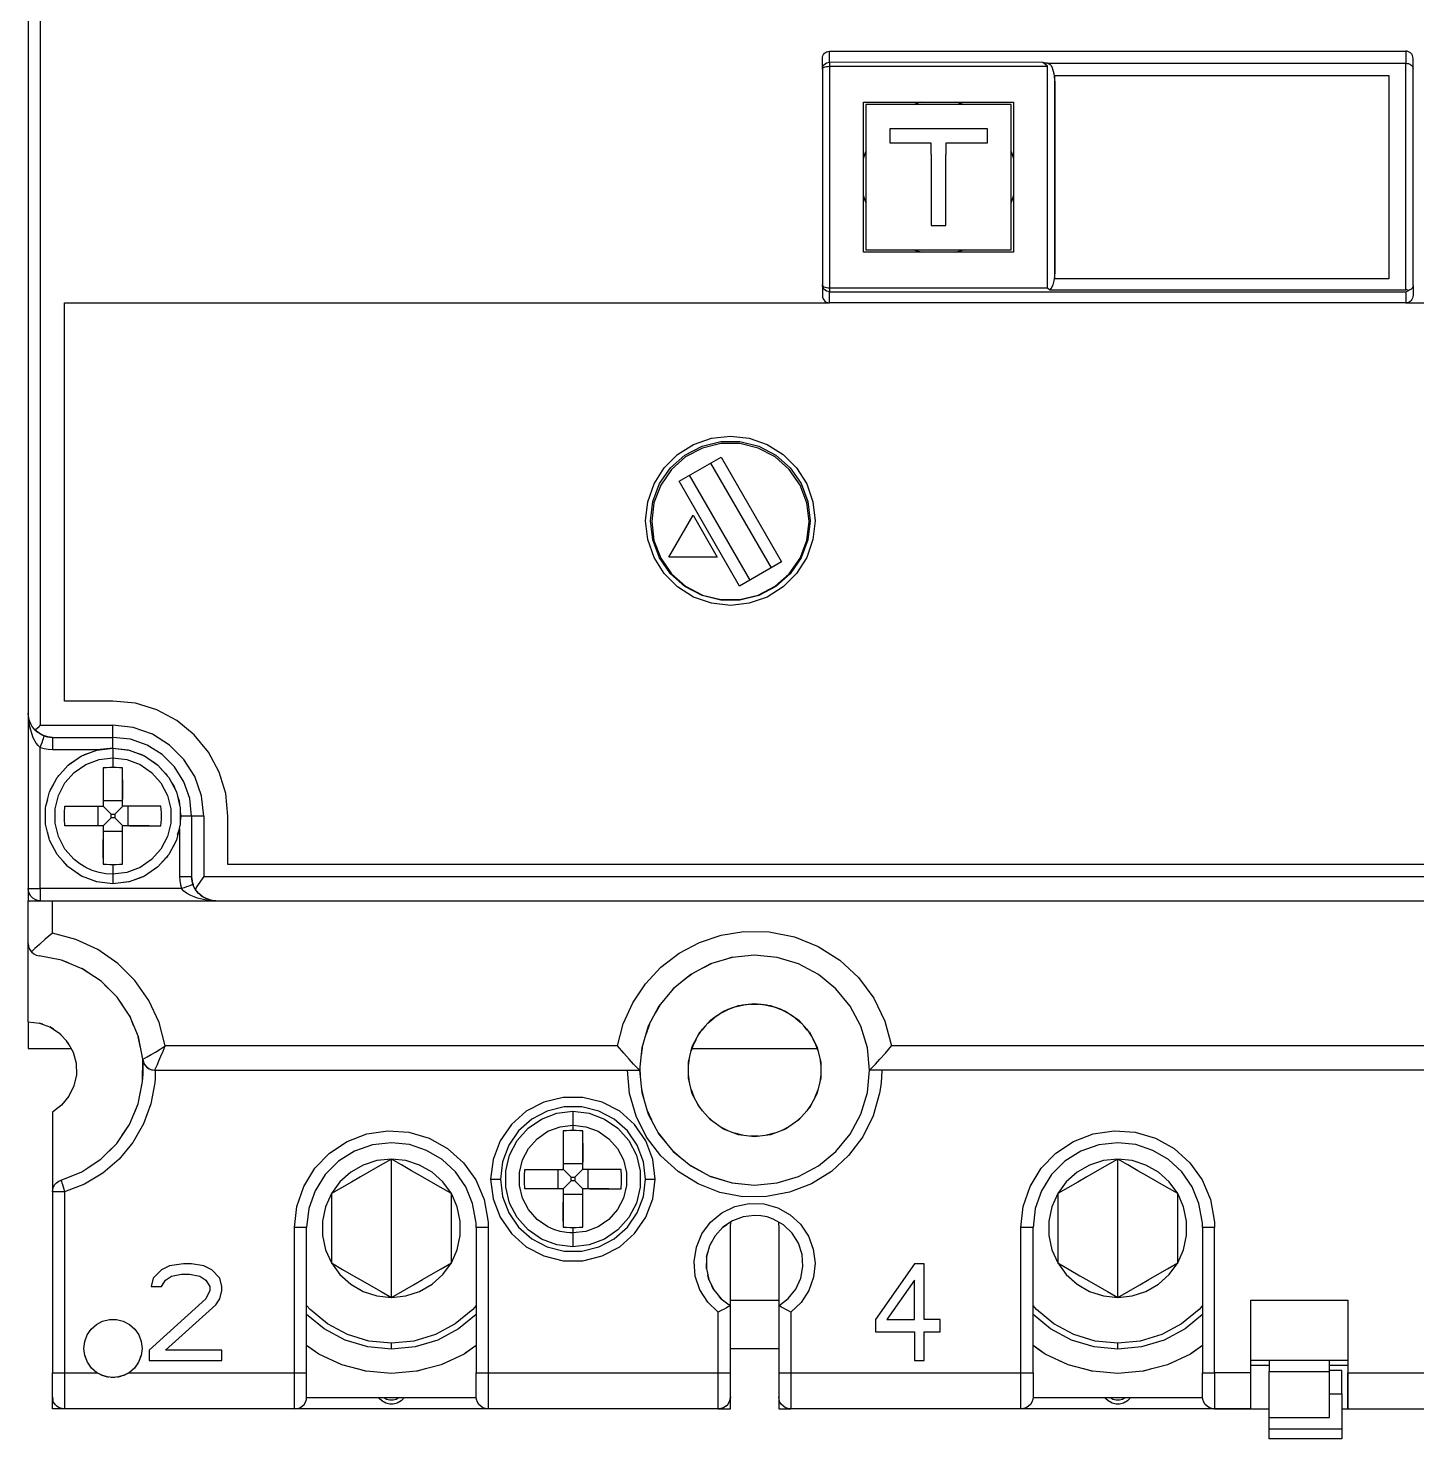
# Model space of a CAD drawing. Header units: millimetres. Extents: x 0 to 90, y 0 to 141.
# Drawn here: x 0 to 57.4, y 0 to 58.3 of the extents above; entities that cross this region are included whole.
import ezdxf

# ---------------------------------------------------------------- set-up
doc = ezdxf.new("R2010")
doc.units = ezdxf.units.MM

# ---------------------------------------------------------------- blocks, each defined once
blk = doc.blocks.new('CHINT_bcb3aa72183f55a4a0c427333044423c_FACE_0')
at = {"color": 141, "linetype": 'Continuous', "true_color": 0x40d9ff}
for p, q in [((32.8, 56.59), (32.8, 47.675)), ((33.1, 56.709), (42.1, 56.709)), ((42.1, 56.832), (56.9, 56.832)), ((57.2, 47.649), (57.2, 56.616)), ((42.4, 56.038), (42.4, 48.227)), ((36.546, 55.132), (36.831, 55.232)), ((36.903, 55.232), (36.66, 55.172)), ((38.54, 55.172), (38.297, 55.232)), ((38.369, 55.232), (38.654, 55.132)), ((34.5, 52.901), (34.6, 53.187)), ((34.6, 53.18), (34.571, 53.104)), ((37.3, 53.067), (37.3, 50.796)), ((37.9, 50.796), (37.9, 53.067)), ((40.6, 53.187), (40.7, 52.901)), ((40.629, 53.104), (40.6, 53.18)), ((34.6, 51.078), (34.5, 51.364)), ((40.7, 51.364), (40.6, 51.078)), ((34.571, 51.16), (34.6, 51.084)), ((40.6, 51.084), (40.629, 51.16)), ((36.831, 49.032), (36.546, 49.132)), ((36.66, 49.092), (36.903, 49.032)), ((38.297, 49.032), (38.54, 49.092)), ((38.654, 49.132), (38.369, 49.032)), ((28.183, 40.313), (30.683, 35.983)), ((29.817, 35.483), (27.317, 39.813)), ((0.641, 29.05), (0.667, 29.039)), ((1, 28.982), (3.5, 28.982)), ((1, 28.482), (2.973, 28.482)), ((2.973, 28.482), (2.904, 28.46)), ((3.5, 28.532), (2.973, 28.482)), ((3.9, 27.228), (3.9, 26.429)), ((3.9, 26.361), (3.1, 26.361)), ((2.872, 26.132), (2.872, 25.332)), ((4.128, 25.332), (4.128, 26.132)), ((6.75, 25.732), (6.75, 23.232)), ((3.1, 25.104), (3.9, 25.104)), ((4.995, 25.332), (4.197, 25.332)), ((6.171, 24.953), (6.25, 25.206)), ((6.25, 25.206), (6.261, 25.318)), ((6.25, 25.206), (6.25, 23.232)), ((3.1, 23.987), (3.1, 24.763)), ((2, 23.39), (2, 23.39)), ((6.807, 22.899), (6.816, 22.878)), ((1, 20.895), (1, 22.232)), ((29.089, 19.893), (28.797, 19.807)), ((1.657, 19.662), (1.369, 19.781)), ((2.544, 19.217), (2.233, 19.425)), ((28.213, 19.63), (27.888, 19.463)), ((3.294, 18.623), (3.01, 18.906)), ((27.403, 19.204), (27.095, 18.964)), ((3.902, 17.901), (3.671, 18.246)), ((26.69, 18.631), (26.424, 18.326)), ((26.101, 17.933), (25.892, 17.575)), ((28.488, 17.506), (28.292, 17.366)), ((28.585, 17.573), (28.878, 17.726)), ((29.125, 17.82), (28.859, 17.717)), ((29.186, 17.843), (29.507, 17.922)), ((29.839, 17.962), (29.495, 17.92)), ((29.835, 17.962), (30.165, 17.962)), ((30.505, 17.92), (30.161, 17.962)), ((30.493, 17.922), (30.814, 17.843)), ((31.141, 17.717), (30.875, 17.82)), ((31.122, 17.726), (31.415, 17.573)), ((31.708, 17.366), (31.512, 17.506)), ((0.598, 17.129), (0.455, 17.178)), ((1.04, 16.926), (0.886, 17.022)), ((4.353, 17.077), (4.19, 17.469)), ((25.656, 17.134), (25.517, 16.738)), ((27.659, 16.647), (27.847, 16.919)), ((27.97, 17.058), (27.826, 16.888)), ((28.066, 17.166), (28.313, 17.385)), ((31.687, 17.385), (31.934, 17.166)), ((32.174, 16.888), (32.03, 17.058)), ((32.153, 16.919), (32.341, 16.647)), ((1.407, 16.637), (1.269, 16.771)), ((1.694, 16.274), (1.585, 16.441)), ((4.632, 16.174), (4.547, 16.605)), ((27.389, 16.046), (27.506, 16.355)), ((27.583, 16.502), (27.49, 16.312)), ((32.51, 16.312), (32.417, 16.502)), ((32.494, 16.355), (32.611, 16.046)), ((24.338, 16.232), (5.662, 16.232)), ((25.373, 16.265), (25.31, 15.846)), ((25.353, 16.132), (25.339, 16.132)), ((27.422, 16.132), (32.578, 16.132)), ((84.338, 16.232), (35.662, 16.232)), ((4.726, 14.76), (4.728, 15.689)), ((4.792, 15.49), (4.792, 15.484)), ((5.226, 15.231), (25.25, 15.232)), ((25.262, 15.358), (25.28, 14.932)), ((27.27, 15.397), (27.31, 15.725)), ((32.69, 15.725), (32.73, 15.397)), ((36.228, 15.232), (36.228, 15.232)), ((36.25, 15.232), (36.25, 15.232)), ((44.25, 15.232), (44.25, 15.232)), ((45.059, 15.232), (45.059, 15.232)), ((53.75, 15.232), (53.75, 15.232)), ((56.008, 15.232), (56.008, 15.232)), ((4.626, 14.259), (4.726, 14.759)), ((27.31, 14.739), (27.27, 15.067)), ((32.73, 15.067), (32.69, 14.739)), ((25.327, 14.447), (25.425, 14.029)), ((27.506, 14.11), (27.389, 14.419)), ((32.611, 14.419), (32.494, 14.11)), ((4.343, 13.365), (4.542, 13.843)), ((25.566, 13.565), (25.741, 13.172)), ((25.6, 13.489), (25.6, 13.453)), ((27.847, 13.546), (27.659, 13.817)), ((32.341, 13.817), (32.153, 13.546)), ((3.885, 12.539), (4.183, 12.982)), ((28.313, 13.079), (28.066, 13.298)), ((28.878, 12.738), (28.585, 12.892)), ((31.415, 12.892), (31.122, 12.738)), ((31.934, 13.298), (31.687, 13.079)), ((26.025, 12.641), (26.349, 12.23)), ((29.507, 12.542), (29.186, 12.621)), ((30.165, 12.502), (29.835, 12.502)), ((30.814, 12.621), (30.493, 12.542)), ((3.265, 11.812), (3.662, 12.207)), ((3.43, 11.976), (3.43, 11.976)), ((22.9, 12.218), (22.9, 11.424)), ((26.614, 11.907), (27.024, 11.559)), ((2.481, 11.206), (3, 11.549)), ((2.8, 11.417), (2.8, 11.417)), ((21.872, 11.132), (21.872, 10.332)), ((22.9, 11.361), (22.1, 11.361)), ((23.128, 10.332), (23.128, 11.132)), ((27.336, 11.303), (27.831, 11.031)), ((1.357, 10.68), (2.221, 11.034)), ((28.163, 10.854), (28.763, 10.668)), ((29.063, 10.577), (30, 10.482)), ((1, 10.201), (1, 2.732)), ((22.1, 10.104), (22.9, 10.104)), ((23.986, 10.332), (23.192, 10.332)), ((22.1, 8.993), (22.1, 9.771)), ((28.673, 8.725), (28.853, 8.854)), ((11.5, 2.732), (11.5, 8.732)), ((18.5, 8.732), (18.5, 2.732)), ((28.36, 8.372), (28.504, 8.538)), ((41.5, 2.732), (41.5, 8.732)), ((48.5, 8.732), (48.5, 2.732)), ((28.02, 7.501), (28.072, 7.708)), ((28.138, 7.957), (28.238, 8.15)), ((28.012, 7.029), (28.014, 7.239)), ((28.114, 6.569), (28.069, 6.766)), ((28.322, 6.146), (28.238, 6.315)), ((28.622, 5.783), (28.522, 5.904)), ((29, 5.732), (31, 5.732)), ((29, 2.732), (29, 5.5)), ((31, 5.5), (31, 2.732)), ((15, 3.698), (15, 3.948)), ((29, 3.732), (31, 3.732)), ((45, 3.698), (45, 3.948)), ((2.336, 3.442), (2.37, 3.352)), ((2.441, 3.17), (2.507, 3.074)), ((2.608, 2.931), (2.702, 2.848)), ((4.298, 2.848), (4.392, 2.931)), ((4.493, 3.074), (4.559, 3.17)), ((4.63, 3.352), (4.664, 3.442)), ((12.576, 3.232), (12.578, 3.232)), ((17.422, 3.232), (17.424, 3.232)), ((42.576, 3.232), (42.578, 3.232)), ((47.422, 3.232), (47.424, 3.232)), ((54.5, 3.232), (50.5, 3.232)), ((51.25, 3.032), (50.5, 3.032)), ((51.25, 3.232), (51.25, 2.786)), ((54.5, 3.032), (53.75, 3.032)), ((2.828, 2.739), (3.061, 2.617)), ((3, 2.646), (3, 2.649)), ((3.128, 2.597), (3.319, 2.55)), ((3.411, 2.541), (3.589, 2.541)), ((3.5, 2.532), (3.5, 2.541)), ((3.681, 2.55), (3.872, 2.597)), ((3.939, 2.617), (4.172, 2.739)), ((1.05, 1.515), (1.05, 1.515)), ((1.109, 1.421), (1.109, 1.421)), ((1.188, 1.341), (1.188, 1.341)), ((1.283, 1.282), (1.283, 1.282)), ((18.504, 1.698), (11.496, 1.698)), ((28.812, 1.341), (28.812, 1.341)), ((28.95, 1.515), (28.95, 1.515)), ((48.504, 1.698), (41.496, 1.698)), ((49, 1.232), (50.5, 1.232)), ((50.5, 1.232), (51.25, 1.232)), ((54.25, 1.232), (54.5, 1.232)), ((54.5, 1.232), (58.5, 1.232))]:
    blk.add_line(p, q, dxfattribs=at)
for points in [[(0, 119.232), (0, 87.482), (0, 78.982), (0, 29.982), (0, 22.732), (0, 22.232)], [(4, 79.482), (0.5, 79.482), (0.5, 29.482), (3.5, 29.482)], [(32.8, 56.59), (32.8, 57.016), (32.806, 57.082), (32.821, 57.137), (32.853, 57.197), (32.894, 57.246), (32.929, 57.278), (32.97, 57.304), (33.025, 57.324), (33.1, 57.332)], [(41.909, 56.86), (33.1, 56.874), (33.1, 57.332), (56.9, 57.332), (56.9, 56.832)], [(57.2, 56.616), (57.2, 57.016), (57.191, 57.099), (57.169, 57.16), (57.14, 57.207), (57.093, 57.259), (57.041, 57.298), (56.987, 57.321), (56.947, 57.329), (56.9, 57.332)], [(32.8, 56.59), (32.808, 56.653), (32.83, 56.713), (32.865, 56.767), (32.913, 56.812), (32.97, 56.846), (33.033, 56.867), (33.1, 56.874)], [(32.8, 56.59), (32.808, 56.616), (32.83, 56.641), (32.865, 56.664), (32.913, 56.683), (32.97, 56.697), (33.033, 56.706), (33.1, 56.709)], [(32.8, 56.59), (32.8, 55.36), (32.8, 54.087), (32.8, 52.787), (32.8, 51.478), (32.8, 50.178), (32.8, 48.905), (32.8, 47.675)], [(33.1, 56.874), (33.1, 56.848), (33.1, 56.811), (33.1, 56.764), (33.1, 56.709)], [(33.1, 47.556), (42.1, 47.556), (42.197, 47.472), (56.9, 47.472), (56.9, 56.832)], [(33.1, 56.709), (33.1, 55.607), (33.1, 54.469), (33.1, 53.307), (33.1, 52.132), (33.1, 50.958), (33.1, 49.796), (33.1, 48.658), (33.1, 47.556)], [(42.1, 56.709), (42.03, 56.77), (41.965, 56.821), (41.909, 56.86)], [(42.1, 56.832), (42.061, 56.833), (42.021, 56.837), (41.963, 56.846), (41.909, 56.86)], [(42.1, 56.832), (42.117, 56.831), (42.134, 56.828), (42.164, 56.815), (42.202, 56.788), (42.247, 56.737), (42.296, 56.651), (42.367, 56.416), (42.4, 56.038)], [(42.1, 47.556), (42.1, 48.658), (42.1, 49.796), (42.1, 50.958), (42.1, 52.132), (42.1, 53.307), (42.1, 54.469), (42.1, 55.607), (42.1, 56.709)], [(56.9, 56.832), (56.952, 56.829), (57.004, 56.819), (57.058, 56.8), (57.108, 56.772), (57.153, 56.732), (57.187, 56.678), (57.2, 56.616)], [(42.4, 56.038), (42.4, 56.332), (56.2, 56.332), (56.2, 47.932), (42.4, 47.932), (42.4, 48.227)], [(42.4, 48.227), (42.4, 49.498), (42.4, 50.806), (42.4, 52.132), (42.4, 53.459), (42.4, 54.767), (42.4, 56.038)], [(40.7, 49.032), (34.5, 49.032), (34.5, 50.051), (34.5, 51.088), (34.5, 52.132), (34.5, 53.177), (34.5, 54.213), (34.5, 55.232), (40.7, 55.232), (40.7, 54.213), (40.7, 53.177), (40.7, 52.132), (40.7, 51.088), (40.7, 50.051), (40.7, 49.032)], [(40.6, 55.132), (34.6, 55.132), (34.6, 54.141), (34.6, 53.139), (34.6, 52.132), (34.6, 51.125), (34.6, 50.124), (34.6, 49.132), (40.6, 49.132), (40.6, 50.124), (40.6, 51.125), (40.6, 52.132), (40.6, 53.139), (40.6, 54.141), (40.6, 55.132)], [(37.3, 53.067), (37.3, 53.532), (35.6, 53.532), (35.6, 53.733), (35.6, 53.933), (35.6, 54.132), (39.6, 54.132), (39.6, 53.933), (39.6, 53.733), (39.6, 53.532), (37.9, 53.532), (37.9, 53.067)], [(37.3, 53.067), (37.3, 52.6), (37.3, 52.132), (37.3, 51.464), (37.3, 50.796)], [(37.9, 50.796), (37.9, 51.464), (37.9, 52.132), (37.9, 52.6), (37.9, 53.067)], [(37.3, 50.796), (37.3, 50.132), (37.9, 50.132), (37.9, 50.796)], [(42.4, 48.227), (42.391, 48.025), (42.366, 47.845), (42.322, 47.679), (42.281, 47.584), (42.243, 47.522), (42.197, 47.472)], [(33.1, 47.39), (33.033, 47.397), (32.97, 47.418), (32.913, 47.452), (32.865, 47.497), (32.83, 47.551), (32.808, 47.611), (32.8, 47.675)], [(32.8, 47.675), (32.8, 47.249), (32.809, 47.165), (32.831, 47.104), (32.86, 47.058), (32.907, 47.005), (32.959, 46.967), (33.013, 46.944), (33.053, 46.935), (33.1, 46.932)], [(32.8, 47.675), (32.808, 47.648), (32.83, 47.623), (32.865, 47.601), (32.913, 47.582), (32.97, 47.568), (33.033, 47.559), (33.1, 47.556)], [(33.1, 47.556), (33.1, 47.501), (33.1, 47.454), (33.1, 47.416), (33.1, 47.39)], [(56.9, 46.932), (33.1, 46.932), (33.1, 47.39), (56.9, 47.39), (56.9, 46.932)], [(57.2, 47.649), (57.2, 47.249), (57.194, 47.183), (57.179, 47.127), (57.147, 47.068), (57.106, 47.019), (57.071, 46.987), (57.03, 46.961), (56.975, 46.941), (56.9, 46.932)], [(57.016, 47.449), (56.977, 47.462), (56.938, 47.469), (56.9, 47.472)], [(56.9, 47.39), (56.959, 47.414), (57.016, 47.449)], [(57.2, 47.649), (57.193, 47.603), (57.174, 47.561), (57.146, 47.524), (57.108, 47.493), (57.065, 47.468), (57.016, 47.449)], [(56.9, 46.932), (88.5, 46.932)], [(81.75, 23.732), (8.25, 23.732), (8.25, 25.732), (8.159, 26.659), (7.888, 27.55), (7.449, 28.371), (6.859, 29.091), (6.139, 29.682), (5.318, 30.121), (4.427, 30.391), (3.5, 30.482), (1.5, 30.482), (1.5, 46.932), (33.1, 46.932)], [(32.412, 38.711), (32.5, 37.932), (32.412, 37.153), (32.153, 36.414), (31.736, 35.75), (31.182, 35.196), (30.519, 34.779), (29.779, 34.52), (29, 34.432), (28.221, 34.52), (27.481, 34.779), (26.818, 35.196), (26.264, 35.75), (25.847, 36.414), (25.588, 37.153), (25.5, 37.932), (25.588, 38.711), (25.847, 39.451), (26.264, 40.115), (26.818, 40.669), (27.481, 41.086), (28.221, 41.345), (29, 41.432), (29.779, 41.345), (30.519, 41.086), (31.182, 40.669), (31.736, 40.115), (32.153, 39.451), (32.412, 38.711)], [(25.796, 37.143), (25.7, 37.932), (25.796, 38.722), (26.078, 39.466), (26.53, 40.121), (27.125, 40.648), (27.83, 41.018), (28.602, 41.208), (29.398, 41.208), (30.17, 41.018), (30.875, 40.648), (31.47, 40.121), (31.922, 39.466), (32.204, 38.722), (32.3, 37.932), (32.204, 37.143), (31.922, 36.399), (31.47, 35.744), (30.875, 35.216), (30.17, 34.847), (29.398, 34.656), (28.602, 34.656), (27.83, 34.847), (27.125, 35.216), (26.53, 35.744), (26.078, 36.399), (25.796, 37.143)], [(32.156, 37.12), (32.25, 37.898), (32.156, 38.676), (31.878, 39.408), (31.433, 40.053), (30.846, 40.573), (30.152, 40.937), (29.392, 41.124), (28.608, 41.124), (27.848, 40.937), (27.154, 40.573), (26.567, 40.053), (26.122, 39.408), (25.844, 38.676), (25.75, 37.898), (25.844, 37.12), (26.122, 36.387), (26.567, 35.743), (27.154, 35.223), (27.848, 34.859), (28.608, 34.672), (29.392, 34.672), (30.152, 34.859), (30.846, 35.223), (31.433, 35.743), (31.878, 36.387), (32.156, 37.12)], [(29.384, 35.233), (26.884, 39.563), (28.616, 40.563), (31.116, 36.233), (29.384, 35.233)], [(26.461, 36.432), (27.461, 38.164), (28.461, 36.432), (26.461, 36.432)], [(0.293, 29.275), (0.212, 29.367), (0.142, 29.469), (0.039, 29.706), (0, 29.982)], [(0.5, 28.568), (0.411, 28.644), (0.331, 28.738), (0.202, 28.958), (0.047, 29.457), (0, 29.982)], [(0.106, 29.552), (0.072, 29.611), (0.065, 29.647)], [(0.228, 29.349), (0.219, 29.358), (0.217, 29.361)], [(0.5, 29.482), (0.392, 29.374), (0.293, 29.275)], [(1, 28.982), (0.806, 29.001), (0.629, 29.054), (0.447, 29.149), (0.293, 29.275)], [(0.419, 29.172), (0.359, 29.215), (0.328, 29.247)], [(0.617, 29.06), (0.573, 29.078), (0.482, 29.127), (0.462, 29.141)], [(3.5, 28.982), (3.5, 28.995), (3.5, 29.032), (3.5, 29.091), (3.5, 29.171), (3.5, 29.265), (3.5, 29.371), (3.5, 29.482)], [(7.25, 25.732), (7.156, 26.567), (6.879, 27.359), (6.432, 28.07), (5.838, 28.664), (5.127, 29.111), (4.334, 29.388), (3.5, 29.482)], [(0.5, 28.568), (0.537, 28.673), (0.572, 28.773), (0.604, 28.862), (0.63, 28.937), (0.65, 28.993), (0.662, 29.028), (0.667, 29.039)], [(6.336, 22.732), (0.5, 22.732), (0.5, 28.568)], [(0.5, 28.568), (0.663, 28.521), (0.83, 28.492), (1, 28.482)], [(0.667, 29.039), (0.775, 29.008), (0.795, 29.004)], [(0.823, 29), (0.887, 28.989), (1, 28.982)], [(1, 28.982), (1, 28.97), (1, 28.933), (1, 28.873), (1, 28.794), (1, 28.699), (1, 28.594), (1, 28.482)], [(6.75, 25.732), (6.669, 26.455), (6.428, 27.142), (6.041, 27.759), (5.526, 28.273), (4.91, 28.66), (4.223, 28.901), (3.5, 28.982)], [(3.5, 28.532), (3.5, 28.652), (3.5, 28.761), (3.5, 28.853), (3.5, 28.923), (3.5, 28.967), (3.5, 28.982)], [(3.5, 22.932), (2.83, 23.014), (2.199, 23.253), (1.643, 23.636), (1.196, 24.142), (0.882, 24.739), (0.72, 25.395), (0.72, 26.07), (0.882, 26.725), (1.196, 27.323), (1.643, 27.828), (2.199, 28.212), (2.83, 28.451), (3.5, 28.532)], [(3.5, 23.325), (3.21, 23.343), (2.924, 23.395), (2.646, 23.482), (2.381, 23.601), (2.133, 23.751), (1.904, 23.931), (1.519, 24.365), (1.249, 24.879), (1.11, 25.442), (1.11, 26.022), (1.249, 26.586), (1.519, 27.1), (1.904, 27.534), (2.381, 27.864), (2.924, 28.07), (3.5, 28.139)], [(1.694, 27.863), (1.737, 27.907), (1.96, 28.047)], [(2.263, 28.236), (2.319, 28.271), (2.566, 28.351)], [(3.5, 28.532), (4.17, 28.451), (4.801, 28.212), (5.357, 27.828), (5.804, 27.323), (6.118, 26.725), (6.28, 26.07), (6.28, 25.395), (6.118, 24.739), (5.804, 24.142), (5.357, 23.636), (4.801, 23.253), (4.17, 23.014), (3.5, 22.932)], [(3.5, 28.532), (4.123, 28.462), (4.147, 28.454)], [(3.5, 28.532), (3.5, 28.506), (3.5, 28.43), (3.5, 28.306), (3.5, 28.139)], [(3.5, 28.139), (3.5, 28.009), (3.5, 27.873), (3.5, 27.732)], [(3.5, 28.139), (4.076, 28.07), (4.619, 27.864), (5.096, 27.534), (5.481, 27.1), (5.751, 26.586), (5.89, 26.022), (5.89, 25.442), (5.751, 24.879), (5.481, 24.365), (5.096, 23.931), (4.619, 23.601), (4.076, 23.395), (3.5, 23.325)], [(4.351, 28.383), (4.715, 28.255), (4.758, 28.228)], [(4.976, 28.091), (5.246, 27.921), (5.3, 27.868)], [(1.233, 27.365), (1.26, 27.412), (1.446, 27.605)], [(3.5, 27.732), (3.366, 27.731), (3.233, 27.725), (3.1, 27.716), (3.1, 27.228), (3.1, 26.702), (3.1, 26.152)], [(3.9, 27.228), (3.9, 27.716), (3.767, 27.725), (3.634, 27.731), (3.5, 27.732)], [(5.494, 27.673), (5.689, 27.478), (5.743, 27.392)], [(0.905, 26.769), (0.918, 26.816), (1.053, 27.052)], [(3.9, 26.429), (3.9, 26.702), (3.9, 27.228)], [(5.894, 27.152), (6.023, 26.947), (6.065, 26.826)], [(0.731, 26.112), (0.732, 26.155), (0.807, 26.42)], [(3.92, 26.132), (3.912, 26.134), (3.905, 26.139), (3.901, 26.145), (3.9, 26.152), (3.9, 26.429)], [(6.16, 26.554), (6.23, 26.355), (6.247, 26.201)], [(0.72, 25.432), (0.713, 25.468), (0.72, 25.746)], [(3.08, 25.332), (2.53, 25.332), (2.005, 25.332), (1.516, 25.332), (1.502, 25.599), (1.502, 25.866), (1.516, 26.132), (2.005, 26.132), (2.53, 26.132), (3.08, 26.132), (3.087, 26.134), (3.094, 26.138), (3.098, 26.144), (3.1, 26.152)], [(3.09, 26.135), (3.088, 26.134), (3.087, 26.134)], [(3.094, 26.138), (3.094, 26.138), (3.097, 26.142)], [(3.423, 25.809), (3.327, 25.905), (3.234, 25.998), (3.094, 26.138)], [(3.094, 25.326), (3.18, 25.412), (3.271, 25.503), (3.423, 25.655)], [(3.098, 26.145), (3.098, 26.145), (3.1, 26.152)], [(3.577, 25.655), (3.423, 25.655), (3.423, 25.809), (3.577, 25.809), (3.577, 25.655)], [(3.906, 26.138), (3.82, 26.052), (3.729, 25.962), (3.577, 25.809)], [(3.577, 25.655), (3.673, 25.559), (3.766, 25.466), (3.906, 25.326)], [(3.901, 26.145), (3.902, 26.145), (3.903, 26.143)], [(3.906, 26.138), (3.906, 26.138), (3.91, 26.135)], [(3.92, 26.132), (3.912, 26.134), (3.912, 26.134)], [(4.995, 26.132), (4.197, 26.132), (3.92, 26.132)], [(4.995, 26.132), (4.47, 26.132), (4.197, 26.132)], [(4.995, 25.332), (5.484, 25.332), (5.498, 25.599), (5.498, 25.866), (5.484, 26.132), (4.995, 26.132)], [(6.28, 25.913), (6.3, 25.732), (6.28, 25.517)], [(6.75, 25.732), (6.735, 25.732), (6.691, 25.732), (6.621, 25.732), (6.528, 25.732), (6.419, 25.732), (6.3, 25.732)], [(7.25, 25.732), (7.139, 25.732), (7.033, 25.732), (6.938, 25.732), (6.859, 25.732), (6.8, 25.732), (6.763, 25.732), (6.75, 25.732)], [(7.25, 25.732), (7.25, 23.232), (82.75, 23.232), (82.75, 25.732)], [(0.875, 24.77), (0.861, 24.797), (0.801, 25.069)], [(3.08, 25.332), (3.088, 25.331), (3.088, 25.331)], [(3.08, 25.332), (3.088, 25.331), (3.095, 25.326), (3.099, 25.32), (3.1, 25.312), (3.1, 24.763)], [(3.094, 25.326), (3.094, 25.326), (3.09, 25.329)], [(3.097, 25.322), (3.098, 25.32), (3.099, 25.32)], [(4.197, 25.332), (3.92, 25.332), (3.913, 25.331), (3.906, 25.327), (3.902, 25.32), (3.9, 25.312)], [(3.902, 25.32), (3.902, 25.32), (3.9, 25.312)], [(3.9, 24.237), (3.9, 25.035), (3.9, 25.312)], [(3.903, 25.322), (3.906, 25.326), (3.906, 25.327)], [(3.91, 25.329), (3.912, 25.331), (3.913, 25.331)], [(4.197, 25.332), (4.47, 25.332), (4.995, 25.332)], [(3.1, 24.763), (3.1, 24.496), (3.1, 24.237), (3.1, 23.987)], [(3.9, 24.237), (3.9, 24.763), (3.9, 25.035)], [(6.082, 24.671), (6.057, 24.592), (5.911, 24.345)], [(1.184, 24.164), (1.168, 24.182), (1.044, 24.431)], [(3.1, 23.987), (3.1, 23.748), (3.233, 23.739), (3.366, 23.734), (3.5, 23.732)], [(3.5, 23.732), (3.634, 23.734), (3.767, 23.739), (3.9, 23.748), (3.9, 24.237)], [(5.763, 24.095), (5.729, 24.038), (5.513, 23.812)], [(1.631, 23.65), (1.616, 23.661), (1.438, 23.869)], [(2.189, 23.26), (2.177, 23.264), (1.965, 23.415)], [(3.5, 23.732), (3.5, 23.591), (3.5, 23.456), (3.5, 23.325)], [(3.5, 23.325), (3.5, 23.159), (3.5, 23.035), (3.5, 22.958), (3.5, 22.932)], [(5.318, 23.61), (5.284, 23.574), (4.992, 23.385)], [(0.5, 22.232), (0.389, 22.245), (0.283, 22.282), (0.188, 22.341), (0.109, 22.421), (0.05, 22.515), (0.013, 22.621), (0, 22.732)], [(0, 22.732), (0.013, 22.732), (0.05, 22.732), (0.109, 22.732), (0.188, 22.732), (0.283, 22.732), (0.389, 22.732), (0.5, 22.732)], [(0.5, 22.732), (0.5, 22.621), (0.5, 22.515), (0.5, 22.421), (0.5, 22.341), (0.5, 22.282), (0.5, 22.245), (0.5, 22.232)], [(2.824, 23.016), (2.818, 23.017), (2.612, 23.096)], [(4.155, 23.012), (4.139, 23.006), (3.5, 22.932)], [(4.772, 23.242), (4.744, 23.224), (4.361, 23.086)], [(6.25, 23.232), (6.26, 23.063), (6.288, 22.895), (6.336, 22.732)], [(6.25, 23.232), (6.361, 23.232), (6.467, 23.232), (6.562, 23.232), (6.641, 23.232), (6.7, 23.232), (6.737, 23.232), (6.75, 23.232)], [(6.807, 22.899), (6.795, 22.895), (6.761, 22.882), (6.704, 22.863), (6.63, 22.836), (6.54, 22.805), (6.441, 22.769), (6.336, 22.732)], [(7.75, 22.232), (7.368, 22.257), (6.994, 22.335), (6.711, 22.441), (6.539, 22.54), (6.426, 22.63), (6.336, 22.732)], [(6.75, 23.232), (6.756, 23.119), (6.767, 23.06)], [(6.896, 22.711), (6.819, 22.867), (6.768, 23.042), (6.75, 23.232)], [(6.772, 23.03), (6.776, 23.008), (6.807, 22.899)], [(6.888, 22.729), (6.85, 22.796), (6.828, 22.85)], [(7.25, 23.232), (7.116, 23.042), (6.997, 22.867), (6.896, 22.711)], [(0, 17.232), (0, 20.458), (0, 22.232)], [(0, 22.232), (0.5, 22.232), (7.75, 22.232), (82.25, 22.232), (89.5, 22.232), (90, 22.232)], [(7.75, 22.232), (7.599, 22.244), (7.457, 22.276), (7.229, 22.378), (7.042, 22.527), (6.896, 22.711)], [(7.037, 22.533), (6.975, 22.6), (6.906, 22.695), (6.9, 22.707)], [(7.209, 22.395), (7.177, 22.413), (7.055, 22.513), (7.045, 22.525)], [(7.41, 22.297), (7.334, 22.323), (7.266, 22.362)], [(7.553, 22.254), (7.529, 22.257), (7.503, 22.266)], [(0, 20.458), (0.015, 20.337), (0.016, 20.333)], [(0, 20.458), (0.017, 20.33), (0.064, 20.214), (0.136, 20.116)], [(1, 20.895), (0.846, 20.765), (0.701, 20.638), (0.466, 20.427), (0.277, 20.252), (0.136, 20.116)], [(5.662, 16.232), (5.403, 17.2), (4.979, 18.108), (4.405, 18.929), (3.696, 19.637), (2.876, 20.212), (1.968, 20.635), (1, 20.895)], [(24.338, 16.232), (24.578, 17.147), (24.966, 18.01), (25.489, 18.798), (26.135, 19.49), (26.886, 20.066), (27.72, 20.511), (28.617, 20.813), (29.551, 20.965), (30.609, 20.95), (31.646, 20.742), (32.628, 20.347), (33.52, 19.779), (34.294, 19.057), (34.922, 18.205), (35.383, 17.253), (35.662, 16.232)], [(0.036, 20.282), (0.059, 20.222), (0.062, 20.218)], [(0.099, 20.166), (0.13, 20.122), (0.133, 20.119)], [(0.136, 20.116), (0.225, 20.041), (0.332, 19.988), (0.452, 19.961)], [(0.201, 20.061), (0.223, 20.042), (0.224, 20.042)], [(0.332, 19.987), (0.333, 19.987), (0.452, 19.961)], [(4.728, 15.685), (4.548, 16.602), (4.192, 17.466), (3.673, 18.244), (3.012, 18.905), (2.234, 19.424), (1.37, 19.781), (0.452, 19.961)], [(34.75, 15.232), (34.659, 16.159), (34.388, 17.05), (33.949, 17.871), (33.359, 18.591), (32.639, 19.182), (31.818, 19.621), (30.927, 19.891), (30, 19.982), (29.073, 19.891), (28.182, 19.621), (27.361, 19.182), (26.641, 18.591), (26.051, 17.871), (25.612, 17.05), (25.341, 16.159), (25.25, 15.232)], [(30.658, 12.562), (30, 12.482), (29.342, 12.562), (28.722, 12.797), (28.176, 13.174), (27.737, 13.67), (27.429, 14.257), (27.27, 14.901), (27.27, 15.564), (27.429, 16.207), (27.737, 16.794), (28.176, 17.291), (28.722, 17.667), (29.342, 17.902), (30, 17.982), (30.658, 17.902), (31.278, 17.667), (31.824, 17.291), (32.263, 16.794), (32.571, 16.207), (32.73, 15.564), (32.73, 14.901), (32.571, 14.257), (32.263, 13.67), (31.824, 13.174), (31.278, 12.797), (30.658, 12.562)], [(0, 17.232), (0.472, 17.176), (0.916, 17.01), (1.31, 16.744), (1.629, 16.392), (1.857, 15.976), (1.98, 15.517), (1.991, 15.042), (1.89, 14.578), (1.683, 14.151), (1.38, 13.785), (1, 13.5), (1, 10.201)], [(0, 17.232), (0, 16.132), (1.771, 16.132)], [(4.728, 15.685), (4.734, 15.688), (4.752, 15.697), (4.812, 15.729), (4.918, 15.787), (5.074, 15.874), (5.256, 15.981), (5.455, 16.102), (5.662, 16.232)], [(5.226, 15.231), (5.231, 15.243), (5.245, 15.275), (5.281, 15.353), (5.333, 15.47), (5.401, 15.623), (5.481, 15.806), (5.569, 16.013), (5.662, 16.232)], [(25.25, 15.232), (25.239, 15.243), (25.204, 15.278), (25.129, 15.354), (25.005, 15.483), (24.822, 15.68), (24.598, 15.929), (24.338, 16.232)], [(34.75, 15.232), (34.761, 15.243), (34.795, 15.278), (34.871, 15.354), (34.995, 15.483), (35.178, 15.68), (35.402, 15.929), (35.662, 16.232)], [(1.357, 10.68), (2.221, 11.034), (2.999, 11.549), (3.662, 12.207), (4.183, 12.981), (4.542, 13.843), (4.726, 14.758), (4.747, 15.067), (4.748, 15.376), (4.728, 15.685), (4.75, 15.579), (4.754, 15.571)], [(5.25, 15.231), (5.247, 15.057), (5.238, 14.882), (5.224, 14.708), (5.062, 13.838), (4.756, 13.008), (4.315, 12.241), (3.751, 11.559), (3.081, 10.981), (2.324, 10.524), (1.5, 10.201)], [(4.728, 15.685), (4.755, 15.565), (4.807, 15.46), (4.888, 15.363), (4.89, 15.36), (4.995, 15.29), (5.108, 15.247), (5.113, 15.246), (5.226, 15.231)], [(4.767, 15.54), (4.792, 15.485), (4.802, 15.469)], [(4.819, 15.446), (4.843, 15.411), (4.87, 15.384)], [(4.901, 15.353), (4.906, 15.348), (4.979, 15.298), (4.99, 15.293)], [(5.007, 15.285), (5.059, 15.261), (5.096, 15.251)], [(5.122, 15.245), (5.143, 15.239), (5.202, 15.234)], [(84.75, 15.232), (35.25, 15.232), (35.24, 14.913), (35.211, 14.595), (35.163, 14.279), (34.9, 13.346), (34.469, 12.477), (33.886, 11.703), (33.171, 11.048), (32.347, 10.536), (31.444, 10.185), (30.491, 10.005), (29.522, 10.004), (28.568, 10.181), (27.664, 10.531), (26.839, 11.04), (26.122, 11.693), (25.538, 12.467), (25.105, 13.334), (24.84, 14.267), (24.75, 15.232)], [(25.25, 15.232), (25.341, 14.306), (25.612, 13.415), (26.051, 12.593), (26.641, 11.874), (27.361, 11.283), (28.182, 10.844), (29.073, 10.574), (30, 10.482)], [(30, 10.482), (30.927, 10.574), (31.818, 10.844), (32.639, 11.283), (33.359, 11.874), (33.949, 12.593), (34.388, 13.415), (34.659, 14.306), (34.75, 15.232)], [(84.774, 15.249), (84.774, 15.232), (34.75, 15.232)], [(25.9, 10.732), (25.801, 11.546), (25.511, 12.312), (25.045, 12.987), (24.431, 13.53), (23.706, 13.911), (22.91, 14.108), (22.09, 14.108), (21.294, 13.911), (20.569, 13.53), (19.955, 12.987), (19.489, 12.312), (19.199, 11.546), (19.1, 10.732)], [(25.5, 10.732), (25.413, 11.45), (25.156, 12.126), (24.746, 12.722), (24.204, 13.201), (23.564, 13.537), (22.862, 13.71), (22.138, 13.71), (21.436, 13.537), (20.796, 13.201), (20.254, 12.722), (19.844, 12.126), (19.587, 11.45), (19.5, 10.732)], [(22.5, 7.932), (21.83, 8.014), (21.199, 8.253), (20.643, 8.636), (20.196, 9.142), (19.882, 9.739), (19.72, 10.395), (19.72, 11.07), (19.882, 11.725), (20.196, 12.323), (20.643, 12.828), (21.199, 13.212), (21.83, 13.451), (22.5, 13.532)], [(22.5, 13.532), (23.17, 13.451), (23.801, 13.212), (24.357, 12.828), (24.804, 12.323), (25.118, 11.725), (25.28, 11.07), (25.28, 10.395), (25.118, 9.739), (24.804, 9.142), (24.357, 8.636), (23.801, 8.253), (23.17, 8.014), (22.5, 7.932)], [(22.5, 13.532), (22.5, 13.507), (22.5, 13.434), (22.5, 13.314), (22.5, 13.154), (22.5, 12.96)], [(22.5, 8.505), (22.365, 8.509), (22.231, 8.521), (21.967, 8.569), (21.71, 8.649), (21.465, 8.76), (21.023, 9.065), (20.667, 9.467), (20.417, 9.942), (20.288, 10.464), (20.288, 11.001), (20.417, 11.522), (20.667, 11.998), (21.023, 12.4), (21.465, 12.705), (21.967, 12.895), (22.5, 12.96)], [(22.5, 12.96), (23.033, 12.895), (23.535, 12.705), (23.977, 12.4), (24.333, 11.998), (24.583, 11.522), (24.712, 11.001), (24.712, 10.464), (24.583, 9.942), (24.333, 9.467), (23.977, 9.065), (23.535, 8.76), (23.033, 8.569), (22.5, 8.505)], [(22.5, 12.96), (22.5, 12.885), (22.5, 12.809), (22.5, 12.732)], [(11, 8.732), (11.096, 9.601), (11.378, 10.429), (11.833, 11.176), (12.44, 11.806), (13.169, 12.289), (13.985, 12.601), (14.851, 12.73), (15.723, 12.666), (16.56, 12.415), (17.324, 11.988), (17.976, 11.405), (18.485, 10.695), (18.829, 9.891), (18.989, 9.031), (18.995, 8.931), (18.999, 8.832), (19, 8.732)], [(22.5, 12.732), (22.366, 12.731), (22.233, 12.726), (22.1, 12.718), (22.1, 12.218), (22.1, 11.693), (22.1, 11.152)], [(22.9, 12.218), (22.9, 12.718), (22.767, 12.726), (22.634, 12.731), (22.5, 12.732)], [(41, 8.732), (41.096, 9.601), (41.378, 10.429), (41.833, 11.176), (42.44, 11.806), (43.169, 12.289), (43.985, 12.601), (44.851, 12.73), (45.723, 12.666), (46.56, 12.415), (47.324, 11.988), (47.976, 11.405), (48.485, 10.695), (48.829, 9.891), (48.989, 9.031), (48.995, 8.931), (48.999, 8.832), (49, 8.732)], [(18.5, 8.732), (18.499, 8.819), (18.496, 8.907), (18.49, 8.994), (18.355, 9.728), (18.068, 10.417), (17.641, 11.029), (17.093, 11.537), (16.451, 11.917), (15.742, 12.153), (15, 12.232), (14.221, 12.145), (13.481, 11.886), (12.818, 11.469), (12.264, 10.915), (11.847, 10.251), (11.588, 9.511), (11.5, 8.732)], [(22.9, 11.424), (22.9, 11.693), (22.9, 12.218)], [(48.5, 8.732), (48.499, 8.819), (48.496, 8.907), (48.49, 8.994), (48.355, 9.728), (48.068, 10.417), (47.641, 11.029), (47.093, 11.537), (46.451, 11.917), (45.742, 12.153), (45, 12.232), (44.221, 12.145), (43.481, 11.886), (42.818, 11.469), (42.264, 10.915), (41.847, 10.251), (41.588, 9.511), (41.5, 8.732)], [(15, 11.558), (14.536, 11.29), (14.085, 11.029), (13.721, 10.819), (13.357, 10.609), (12.945, 10.371), (12.523, 10.128)], [(15, 11.558), (14.405, 11.495), (13.837, 11.311), (13.319, 11.012), (12.875, 10.612), (12.523, 10.128)], [(17.477, 10.128), (17.013, 10.396), (16.562, 10.656), (16.198, 10.866), (15.834, 11.077), (15.422, 11.314), (15, 11.558)], [(17.477, 10.128), (17.125, 10.612), (16.681, 11.012), (16.163, 11.311), (15.595, 11.495), (15, 11.558)], [(15, 5.838), (15, 8.698), (15, 11.558)], [(22.08, 10.332), (21.539, 10.332), (21.014, 10.332), (20.514, 10.332), (20.502, 10.599), (20.502, 10.866), (20.514, 11.132), (21.014, 11.132), (21.539, 11.132), (22.08, 11.132), (22.087, 11.134), (22.094, 11.138), (22.098, 11.144), (22.1, 11.152)], [(22.09, 11.135), (22.088, 11.134), (22.087, 11.134)], [(22.097, 11.142), (22.094, 11.138), (22.094, 11.138)], [(22.423, 10.809), (22.327, 10.905), (22.234, 10.998), (22.094, 11.138)], [(22.098, 11.145), (22.098, 11.145), (22.1, 11.152)], [(22.906, 11.138), (22.82, 11.052), (22.729, 10.962), (22.577, 10.809)], [(22.92, 11.132), (22.912, 11.134), (22.905, 11.139), (22.901, 11.145), (22.9, 11.152), (22.9, 11.424)], [(22.901, 11.145), (22.902, 11.145), (22.903, 11.143)], [(22.906, 11.138), (22.906, 11.138), (22.91, 11.135)], [(22.92, 11.132), (22.912, 11.134), (22.912, 11.134)], [(23.986, 11.132), (23.192, 11.132), (22.92, 11.132)], [(23.986, 11.132), (23.461, 11.132), (23.192, 11.132)], [(23.986, 10.332), (24.486, 10.332), (24.498, 10.599), (24.498, 10.866), (24.486, 11.132), (23.986, 11.132)], [(45, 11.558), (44.536, 11.29), (44.085, 11.029), (43.721, 10.819), (43.357, 10.609), (42.945, 10.371), (42.523, 10.128)], [(45, 11.558), (44.405, 11.495), (43.837, 11.311), (43.319, 11.012), (42.875, 10.612), (42.523, 10.128)], [(47.477, 10.128), (47.013, 10.396), (46.562, 10.656), (46.198, 10.866), (45.834, 11.077), (45.422, 11.314), (45, 11.558)], [(47.477, 10.128), (47.125, 10.612), (46.681, 11.012), (46.163, 11.311), (45.595, 11.495), (45, 11.558)], [(45, 5.838), (45, 8.698), (45, 11.558)], [(1, 10.201), (1.011, 10.307), (1.045, 10.408), (1.099, 10.5), (1.172, 10.578), (1.259, 10.639), (1.357, 10.68)], [(1.357, 10.68), (1.361, 10.668), (1.371, 10.633), (1.388, 10.576), (1.411, 10.5), (1.438, 10.409), (1.468, 10.308), (1.5, 10.201)], [(19.1, 10.732), (19.199, 9.919), (19.489, 9.152), (19.955, 8.478), (20.569, 7.934), (21.294, 7.553), (22.09, 7.357), (22.91, 7.357), (23.706, 7.553), (24.431, 7.934), (25.045, 8.478), (25.511, 9.152), (25.801, 9.919), (25.9, 10.732)], [(19.1, 10.732), (19.189, 10.732), (19.274, 10.732), (19.349, 10.732), (19.413, 10.732), (19.46, 10.732), (19.49, 10.732), (19.5, 10.732)], [(19.5, 10.732), (19.587, 10.014), (19.844, 9.338), (20.254, 8.743), (20.796, 8.263), (21.436, 7.927), (22.138, 7.754), (22.862, 7.754), (23.564, 7.927), (24.204, 8.263), (24.746, 8.743), (25.156, 9.338), (25.413, 10.014), (25.5, 10.732)], [(22.094, 10.326), (22.18, 10.412), (22.271, 10.503), (22.423, 10.655)], [(22.423, 10.809), (22.577, 10.809), (22.577, 10.655), (22.423, 10.655), (22.423, 10.809)], [(22.577, 10.655), (22.673, 10.559), (22.766, 10.466), (22.906, 10.326)], [(25.5, 10.732), (25.51, 10.732), (25.54, 10.732), (25.587, 10.732), (25.651, 10.732), (25.726, 10.732), (25.811, 10.732), (25.9, 10.732)], [(1.5, 10.201), (1.389, 10.201), (1.283, 10.201), (1.188, 10.201), (1.109, 10.201), (1.05, 10.201), (1.013, 10.201), (1, 10.201)], [(1.5, 10.201), (1.5, 2.732), (2.837, 2.732)], [(12.523, 10.128), (12.28, 9.582), (12.156, 8.997), (12.156, 8.399), (12.28, 7.814), (12.523, 7.268)], [(12.523, 10.128), (12.523, 9.592), (12.523, 9.071), (12.523, 8.651), (12.523, 8.23), (12.523, 7.755), (12.523, 7.268)], [(17.477, 7.268), (17.477, 7.803), (17.477, 8.324), (17.477, 8.744), (17.477, 9.165), (17.477, 9.641), (17.477, 10.128)], [(17.477, 7.268), (17.72, 7.814), (17.844, 8.399), (17.844, 8.997), (17.72, 9.582), (17.477, 10.128)], [(22.08, 10.332), (22.088, 10.331), (22.088, 10.331)], [(22.08, 10.332), (22.088, 10.331), (22.095, 10.326), (22.099, 10.32), (22.1, 10.312), (22.1, 9.771)], [(22.094, 10.326), (22.094, 10.326), (22.09, 10.329)], [(22.097, 10.322), (22.098, 10.32), (22.099, 10.32)], [(23.192, 10.332), (22.92, 10.332), (22.913, 10.331), (22.906, 10.327), (22.902, 10.32), (22.9, 10.312)], [(22.902, 10.32), (22.902, 10.32), (22.9, 10.312)], [(22.9, 9.246), (22.9, 10.04), (22.9, 10.312)], [(22.9, 9.246), (22.9, 9.771), (22.9, 10.04)], [(22.906, 10.327), (22.906, 10.326), (22.903, 10.322)], [(22.91, 10.329), (22.912, 10.331), (22.913, 10.331)], [(23.192, 10.332), (23.461, 10.332), (23.986, 10.332)], [(42.523, 10.128), (42.28, 9.582), (42.156, 8.997), (42.156, 8.399), (42.28, 7.814), (42.523, 7.268)], [(42.523, 10.128), (42.523, 9.592), (42.523, 9.071), (42.523, 8.651), (42.523, 8.23), (42.523, 7.755), (42.523, 7.268)], [(47.477, 7.268), (47.477, 7.803), (47.477, 8.324), (47.477, 8.744), (47.477, 9.165), (47.477, 9.641), (47.477, 10.128)], [(47.477, 7.268), (47.72, 7.814), (47.844, 8.399), (47.844, 8.997), (47.72, 9.582), (47.477, 10.128)], [(22.1, 9.771), (22.1, 9.506), (22.1, 9.246), (22.1, 8.993)], [(28.5, 5.232), (28.066, 5.648), (27.744, 6.155), (27.552, 6.724), (27.502, 7.323), (27.595, 7.917), (27.828, 8.471), (28.186, 8.953), (28.649, 9.336), (29.19, 9.598), (29.778, 9.722), (30.378, 9.704), (30.957, 9.542), (31.466, 9.257), (31.896, 8.862), (32.222, 8.378), (32.427, 7.832), (32.5, 7.253), (32.437, 6.673), (32.241, 6.124), (31.923, 5.634), (31.5, 5.232)], [(22.1, 8.993), (22.1, 8.746), (22.233, 8.738), (22.366, 8.734), (22.5, 8.732)], [(22.5, 8.732), (22.634, 8.734), (22.767, 8.738), (22.9, 8.746), (22.9, 9.246)], [(31, 5.5), (31.393, 5.798), (31.702, 6.182), (31.907, 6.631), (31.997, 7.116), (31.964, 7.608), (31.813, 8.077), (31.551, 8.495), (31.195, 8.836), (30.766, 9.08), (30.518, 9.164), (30.261, 9.215), (30, 9.232), (29.528, 9.176), (29.084, 9.01), (28.69, 8.744), (28.371, 8.392), (28.143, 7.976), (28.02, 7.517), (28.009, 7.042), (28.11, 6.578), (28.317, 6.151), (28.62, 5.785), (29, 5.5)], [(29, 5.5), (29, 8.732), (29.004, 8.816), (29.014, 8.9), (29.03, 8.974)], [(30.969, 8.964), (30.985, 8.906), (31, 8.732), (31, 5.5)], [(4.163, 2.732), (11, 2.732), (11, 8.732)], [(11.5, 8.732), (11.487, 8.732), (11.45, 8.732), (11.391, 8.732), (11.312, 8.732), (11.217, 8.732), (11.111, 8.732), (11, 8.732)], [(19, 8.732), (18.889, 8.732), (18.783, 8.732), (18.688, 8.732), (18.609, 8.732), (18.55, 8.732), (18.513, 8.732), (18.5, 8.732)], [(19, 8.732), (19, 2.732), (28.5, 2.732), (28.5, 5.232)], [(22.5, 8.732), (22.5, 8.655), (22.5, 8.58), (22.5, 8.505)], [(22.5, 8.505), (22.5, 8.31), (22.5, 8.15), (22.5, 8.031), (22.5, 7.957), (22.5, 7.932)], [(31.5, 5.232), (31.5, 2.732), (41, 2.732), (41, 8.732)], [(41.5, 8.732), (41.487, 8.732), (41.45, 8.732), (41.391, 8.732), (41.312, 8.732), (41.217, 8.732), (41.111, 8.732), (41, 8.732)], [(49, 8.732), (48.889, 8.732), (48.783, 8.732), (48.688, 8.732), (48.609, 8.732), (48.55, 8.732), (48.513, 8.732), (48.5, 8.732)], [(50.5, 1.232), (50.5, 1.27), (50.5, 2.732), (49, 2.732), (49, 8.732)], [(7.5, 6.126), (7.333, 5.785), (5, 3.658), (5, 3.232), (8, 3.232), (8, 3.658), (5.667, 3.658), (7.75, 5.53), (7.917, 5.785), (8, 6.126), (8, 6.296), (7.917, 6.637), (7.583, 6.977), (7.25, 7.147), (6.75, 7.232), (6.417, 7.232), (5.833, 7.147), (5.5, 6.977), (5.167, 6.637), (5.083, 6.296), (5.5, 6.296), (5.667, 6.551), (5.917, 6.722), (6.333, 6.807), (6.667, 6.807), (7.083, 6.722), (7.333, 6.551), (7.5, 6.296), (7.5, 6.126)], [(12.523, 7.268), (12.987, 7), (13.438, 6.739), (13.802, 6.529), (14.166, 6.319), (14.578, 6.081), (15, 5.838)], [(12.523, 7.268), (12.875, 6.784), (13.319, 6.384), (13.837, 6.085), (14.405, 5.9), (15, 5.838)], [(15, 5.838), (15.464, 6.106), (15.915, 6.366), (16.279, 6.576), (16.643, 6.787), (17.055, 7.024), (17.477, 7.268)], [(15, 5.838), (15.595, 5.9), (16.163, 6.085), (16.681, 6.384), (17.125, 6.784), (17.477, 7.268)], [(37.002, 4.934), (37.002, 7.232), (36.602, 7.232), (35, 4.934), (35, 4.424), (36.602, 4.424), (36.602, 3.232), (37.002, 3.232), (37.002, 4.424), (37.67, 4.424), (37.67, 4.934), (37.002, 4.934)], [(42.523, 7.268), (42.987, 7), (43.438, 6.739), (43.802, 6.529), (44.166, 6.319), (44.578, 6.081), (45, 5.838)], [(42.523, 7.268), (42.875, 6.784), (43.319, 6.384), (43.837, 6.085), (44.405, 5.9), (45, 5.838)], [(45, 5.838), (45.464, 6.106), (45.915, 6.366), (46.279, 6.576), (46.643, 6.787), (47.055, 7.024), (47.477, 7.268)], [(45, 5.838), (45.595, 5.9), (46.163, 6.085), (46.681, 6.384), (47.125, 6.784), (47.477, 7.268)], [(35.467, 4.934), (36.602, 4.934), (36.602, 6.551), (35.467, 4.934)], [(15, 3.948), (14.073, 4.039), (13.182, 4.309), (12.361, 4.748), (11.641, 5.339), (11.5, 5.511)], [(18.5, 5.511), (18.359, 5.339), (17.639, 4.748), (16.818, 4.309), (15.927, 4.039), (15, 3.948)], [(29, 5.5), (28.992, 5.496), (28.968, 5.482), (28.916, 5.452), (28.84, 5.41), (28.741, 5.357), (28.626, 5.296), (28.5, 5.232)], [(31.5, 5.232), (31.395, 5.286), (31.296, 5.337), (31.191, 5.393), (31.107, 5.439), (31.047, 5.473), (31.011, 5.494), (31, 5.5)], [(45, 3.948), (44.073, 4.039), (43.182, 4.309), (42.361, 4.748), (41.641, 5.339), (41.5, 5.511)], [(48.5, 5.511), (48.359, 5.339), (47.639, 4.748), (46.818, 4.309), (45.927, 4.039), (45, 3.948)], [(50.5, 2.732), (50.5, 5.732), (54.5, 5.732), (54.5, 2.732)], [(2.837, 2.732), (2.613, 2.924), (2.443, 3.165), (2.336, 3.44), (2.3, 3.732), (2.335, 4.019), (2.437, 4.29), (2.602, 4.528), (2.818, 4.72), (3.074, 4.854), (3.355, 4.924), (3.645, 4.924), (3.926, 4.854), (4.182, 4.72), (4.398, 4.528), (4.563, 4.29), (4.665, 4.019), (4.7, 3.732), (4.664, 3.44), (4.557, 3.165), (4.387, 2.924), (4.163, 2.732)], [(15, 3.698), (14.025, 3.794), (13.087, 4.078), (12.222, 4.54), (11.5, 5.133)], [(18.5, 5.133), (17.778, 4.54), (16.913, 4.078), (15.975, 3.794), (15, 3.698)], [(45, 3.698), (44.025, 3.794), (43.087, 4.078), (42.222, 4.54), (41.5, 5.133)], [(48.5, 5.133), (47.778, 4.54), (46.913, 4.078), (45.975, 3.794), (45, 3.698)], [(54.5, 1.232), (54.5, 1.27), (54.5, 2.732), (58.5, 2.732), (58.5, 5.232)], [(18.5, 3.852), (18, 3.502), (17.052, 3.06), (16.042, 2.789), (15, 2.698), (13.958, 2.789), (12.948, 3.06), (12, 3.502), (11.5, 3.852)], [(11.964, 3.527), (11.926, 3.545), (11.593, 3.787)], [(18.407, 3.787), (18.074, 3.545), (18.036, 3.527)], [(48.5, 3.852), (48, 3.502), (47.052, 3.06), (46.042, 2.789), (45, 2.698), (43.958, 2.789), (42.948, 3.06), (42, 3.502), (41.5, 3.852)], [(41.964, 3.527), (41.926, 3.545), (41.593, 3.787)], [(48.407, 3.787), (48.074, 3.545), (48.036, 3.527)], [(12.921, 3.072), (12.894, 3.08), (12.538, 3.251)], [(17.462, 3.251), (17.106, 3.08), (17.079, 3.072)], [(42.921, 3.072), (42.894, 3.08), (42.538, 3.251)], [(47.462, 3.251), (47.106, 3.08), (47.079, 3.072)], [(51.25, 2.786), (53.75, 2.786), (53.75, 3.232)], [(1.389, 1.245), (1.283, 1.282), (1.188, 1.341), (1.109, 1.421), (1.05, 1.515), (1.013, 1.621), (1, 1.757), (1, 1.831), (1, 1.95), (1, 2.109), (1, 2.298), (1, 2.51), (1, 2.732)], [(1, 2.732), (1.013, 2.732), (1.05, 2.732), (1.109, 2.732), (1.188, 2.732), (1.283, 2.732), (1.389, 2.732), (1.5, 2.732)], [(1.5, 2.732), (1.5, 2.399), (1.5, 2.081), (1.5, 1.797), (1.5, 1.56), (1.5, 1.381), (1.5, 1.27), (1.5, 1.232)], [(4.163, 2.732), (3.957, 2.623), (3.733, 2.555), (3.5, 2.532), (3.267, 2.555), (3.043, 2.623), (2.837, 2.732)], [(11, 1.232), (11.111, 1.245), (11.217, 1.282), (11.312, 1.341), (11.391, 1.421), (11.45, 1.515), (11.487, 1.621), (11.5, 1.732), (11.5, 1.757), (11.5, 1.831), (11.5, 1.95), (11.5, 2.109), (11.5, 2.298), (11.5, 2.51), (11.5, 2.732)], [(11, 1.232), (11, 1.27), (11, 1.381), (11, 1.56), (11, 1.797), (11, 2.081), (11, 2.399), (11, 2.732)], [(11, 2.732), (11.111, 2.732), (11.217, 2.732), (11.312, 2.732), (11.391, 2.732), (11.45, 2.732), (11.487, 2.732), (11.5, 2.732)], [(13.944, 2.793), (13.93, 2.794), (13.603, 2.884)], [(16.397, 2.884), (16.07, 2.794), (16.056, 2.793)], [(19, 1.232), (18.889, 1.245), (18.783, 1.282), (18.688, 1.341), (18.609, 1.421), (18.55, 1.515), (18.513, 1.621), (18.5, 1.732), (18.5, 1.757), (18.5, 1.831), (18.5, 1.95), (18.5, 2.109), (18.5, 2.298), (18.5, 2.51), (18.5, 2.732)], [(18.5, 2.732), (18.513, 2.732), (18.55, 2.732), (18.609, 2.732), (18.688, 2.732), (18.783, 2.732), (18.889, 2.732), (19, 2.732)], [(19, 2.732), (19, 2.399), (19, 2.081), (19, 1.797), (19, 1.56), (19, 1.381), (19, 1.27), (19, 1.232)], [(28.5, 1.232), (28.5, 1.27), (28.5, 1.381), (28.5, 1.56), (28.5, 1.797), (28.5, 2.081), (28.5, 2.399), (28.5, 2.732)], [(28.5, 2.732), (28.611, 2.732), (28.717, 2.732), (28.812, 2.732), (28.891, 2.732), (28.95, 2.732), (28.987, 2.732), (29, 2.732)], [(28.891, 1.421), (28.95, 1.515), (28.987, 1.621), (29, 1.757), (29, 1.831), (29, 1.95), (29, 2.109), (29, 2.298), (29, 2.51), (29, 2.732)], [(31, 2.732), (31, 2.51), (31, 2.298), (31, 2.109), (31, 1.95), (31, 1.831), (31, 1.757), (31, 1.732)], [(31, 2.732), (31.013, 2.732), (31.05, 2.732), (31.109, 2.732), (31.188, 2.732), (31.283, 2.732), (31.389, 2.732), (31.5, 2.732)], [(31.5, 2.732), (31.5, 2.399), (31.5, 2.081), (31.5, 1.797), (31.5, 1.56), (31.5, 1.381), (31.5, 1.27), (31.5, 1.232)], [(41.5, 2.732), (41.5, 2.51), (41.5, 2.298), (41.5, 2.109), (41.5, 1.95), (41.5, 1.831), (41.5, 1.757), (41.5, 1.732), (41.487, 1.621), (41.45, 1.515), (41.391, 1.421), (41.312, 1.341), (41.217, 1.282), (41.111, 1.245), (41, 1.232)], [(41, 2.732), (41.111, 2.732), (41.217, 2.732), (41.312, 2.732), (41.391, 2.732), (41.45, 2.732), (41.487, 2.732), (41.5, 2.732)], [(41, 1.232), (41, 1.27), (41, 1.381), (41, 1.56), (41, 1.797), (41, 2.081), (41, 2.399), (41, 2.732)], [(43.944, 2.793), (43.93, 2.794), (43.603, 2.884)], [(46.397, 2.884), (46.07, 2.794), (46.056, 2.793)], [(49, 1.232), (48.889, 1.245), (48.783, 1.282), (48.688, 1.341), (48.609, 1.421), (48.55, 1.515), (48.513, 1.621), (48.5, 1.732), (48.5, 1.757), (48.5, 1.831), (48.5, 1.95), (48.5, 2.109), (48.5, 2.298), (48.5, 2.51), (48.5, 2.732)], [(48.5, 2.732), (48.513, 2.732), (48.55, 2.732), (48.609, 2.732), (48.688, 2.732), (48.783, 2.732), (48.889, 2.732), (49, 2.732)], [(49, 2.732), (49, 2.399), (49, 2.081), (49, 1.797), (49, 1.56), (49, 1.381), (49, 1.27), (49, 1.232)], [(50.5, 1.27), (50.5, 1.381), (50.5, 1.56), (50.5, 1.797), (50.5, 2.081), (50.5, 2.399), (50.5, 2.732)], [(53.75, 1.858), (54.25, 1.858), (54.25, 0.393), (51.25, 0.393), (51.25, 0.881), (51.25, 2.786)], [(51.25, 0.881), (53.75, 0.881), (53.75, 2.786)], [(54.25, 1.858), (54.25, 2.824), (53.75, 2.824)], [(54.5, 2.732), (54.5, 2.399), (54.5, 2.081), (54.5, 1.797), (54.5, 1.56), (54.5, 1.381), (54.5, 1.27)], [(1.5, 1.232), (1, 1.232), (1, 1.732), (1.013, 1.621)], [(28.5, 1.232), (19, 1.232), (11, 1.232), (1.5, 1.232), (1.389, 1.245), (1.389, 1.245)], [(15.511, 1.698), (15.5, 1.671), (15.4, 1.568), (15.233, 1.466), (15.067, 1.432), (14.933, 1.432), (14.767, 1.466), (14.6, 1.568), (14.5, 1.671), (14.489, 1.698)], [(14.72, 1.698), (14.8, 1.637), (14.933, 1.603), (15.067, 1.603), (15.2, 1.637), (15.28, 1.698)], [(28.5, 1.232), (29, 1.232), (29, 1.732), (28.987, 1.621)], [(28.717, 1.282), (28.611, 1.245), (28.5, 1.232)], [(28.812, 1.341), (28.717, 1.282), (28.717, 1.282)], [(28.812, 1.341), (28.891, 1.421), (28.891, 1.421)], [(31.5, 1.232), (31.389, 1.245), (31.283, 1.282), (31.188, 1.341), (31.109, 1.421), (31.05, 1.515), (31.013, 1.621), (31, 1.732)], [(31, 1.732), (31, 1.232), (31.5, 1.232)], [(50.5, 1.232), (41, 1.232), (31.5, 1.232)], [(45.511, 1.698), (45.5, 1.671), (45.4, 1.568), (45.233, 1.466), (45.067, 1.432), (44.933, 1.432), (44.767, 1.466), (44.6, 1.568), (44.5, 1.671), (44.489, 1.698)], [(44.72, 1.698), (44.8, 1.637), (44.933, 1.603), (45.067, 1.603), (45.2, 1.637), (45.28, 1.698)], [(54.25, 0.393), (54.25, 0.287), (54.25, 0.191), (54.25, 0.112), (54.25, 0.051), (54.25, 0.013), (54.25, 0), (51.25, 0), (51.25, 0.013), (51.25, 0.051), (51.25, 0.112), (51.25, 0.191), (51.25, 0.287), (51.25, 0.393)]]:
    blk.add_lwpolyline(points, dxfattribs=at)
blk = doc.blocks.new('CHINT_bcb3aa72183f55a4a0c427333044423c')
at = {"color": 141, "true_color": 0x40d9ff}
blk.add_blockref('CHINT_bcb3aa72183f55a4a0c427333044423c_FACE_0', (0, 0), dxfattribs=at)

msp = doc.modelspace()

# ---------------------------------------------------------------- block references
at = {"color": 141, "true_color": 0x40d9ff}
msp.add_blockref('CHINT_bcb3aa72183f55a4a0c427333044423c', (0, 0), dxfattribs=at)

doc.saveas('drawing.dxf')
